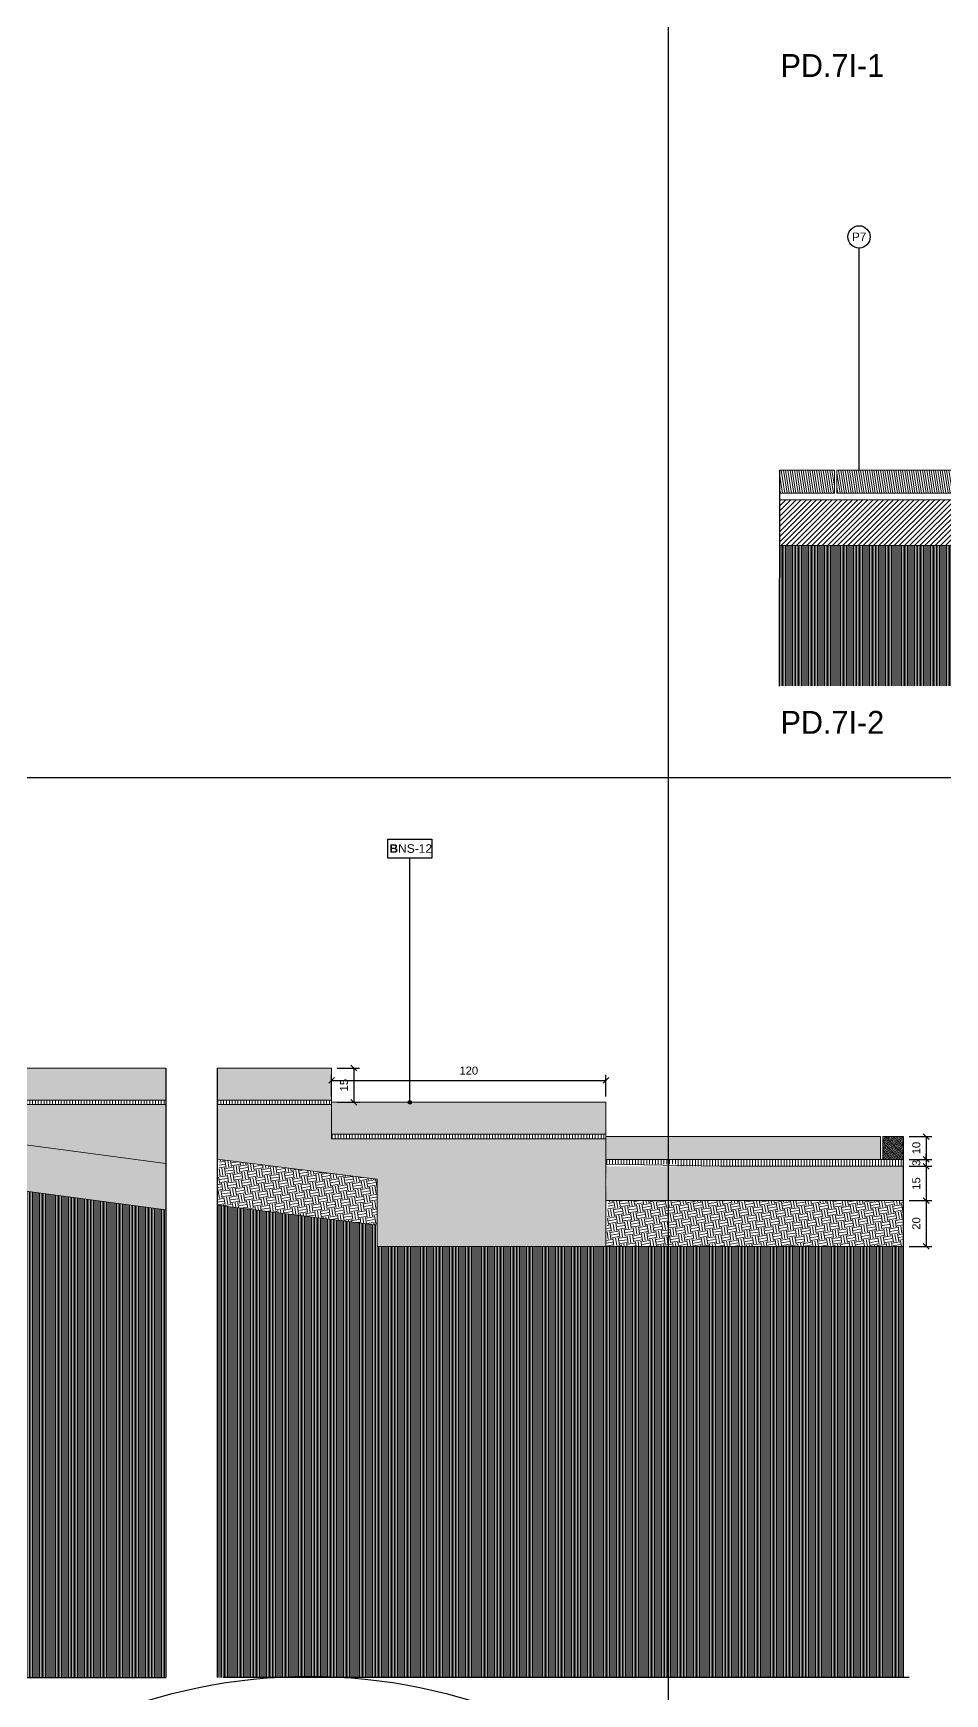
# Model space of a CAD drawing. Header units: metres. Extents: x -325 to 301, y -147 to 149.
# Drawn here: x 79.46 to 83.44, y 29.45 to 36.71 of the extents above; entities that cross this region are included whole.
import ezdxf

# ---------------------------------------------------------------- set-up
doc = ezdxf.new("R2010")
doc.units = ezdxf.units.M
doc.layers.get('Defpoints').update_dxf_attribs({"lineweight": 13})
for name, color, linetype, plot in [('-aux', 50, 'Continuous', False), ('-AUX-QAD', 5, 'Continuous', False), ('00-AUX', 50, 'Continuous', False), ('02-L-AUX', 2, 'Continuous', False)]:
    doc.layers.add(name, color=color, linetype=linetype, plot=plot)
doc.layers.add('0-TX-1_25', color=7, linetype='Continuous', true_color=0x3f4f7f)
for name, color, linetype, lineweight, true_color in [('03-TR-Paviment_07_Precast Concrete Blocks', 7, 'Continuous', 5, 0xe7ddd0), ('03-TR-Paviment_08_Natural Stone Bleachers', 7, 'Continuous', 5, 0xafad9d), ('3-TR sorra granitica', 7, 'Continuous', 0, 0xf2dac9), ('3-TR tot_u', 7, 'Continuous', 5, 0x787878)]:
    doc.layers.add(name, color=color, linetype=linetype, lineweight=lineweight, true_color=true_color)
for name, color, linetype, lineweight in [('1-CM', 7, 'Continuous', 0), ('3-TR Formigó', 252, 'Continuous', 0), ('3-TR Seleccionat', 44, 'Continuous', 0), ('3-TR Tot-u', 37, 'Continuous', 0)]:
    doc.layers.add(name, color=color, linetype=linetype, lineweight=lineweight)
for name, color, linetype in [('1-SECCIÓ', 1, 'Continuous'), ('A-KEYPLAN_HATCH', 7, 'Continuous'), ('A_TEXT_2', 7, 'Continuous')]:
    doc.layers.add(name, color=color, linetype=linetype)
doc.styles.get("Standard").update_dxf_attribs({"font": 'arial.ttf'})
doc.styles.add('x-llegenda materials$0$ENGRAVERS', font='TT0586M.TTF')
doc.dimstyles.new('ISO-25', dxfattribs={"dimtxt": 0.1, "dimasz": 0.1, "dimexe": 0.1, "dimexo": 0.1, "dimgap": 0.1, "dimtad": 1, "dimdec": 0, "dimlfac": 100, "dimzin": 9, "dimtxsty": 'Standard', "dimblk": 'OBLIQUE', "dimcen": 0.1, "dimadec": 0, "dimazin": 0, "dimtfac": 1, "dimtdec": 0, "dimtmove": 0, "dimatfit": 3, "dimldrblk": 'OBLIQUE', "dimfxl": 1, "dimarcsym": 0})
pattern_1 = [(279, (0, -3.897981), (0.0094077314, 0.0014900383), [])]

# ---------------------------------------------------------------- blocks, each defined once
blk = doc.blocks.new('_Oblique')
at = {"color": 0, "lineweight": -2}
blk.add_line((-0.5, -0.5), (0.5, 0.5), dxfattribs=at)
blk = doc.blocks.new('*D1507')
at = {"layer": '0-TX-1_25', "color": 0, "lineweight": -2, "transparency": 16777216}
for p, q in [((125.0709, 30.3796), (124.9763, 30.3796)), ((125.0013, 30.3796), (125.0013, 30.2288)), ((124.9013, 30.2288), (125.0263, 30.2288))]:
    blk.add_line(p, q, dxfattribs=at)
at = {"layer": 'Defpoints', "color": 0, "transparency": 16777216}
for p in [(125.0959, 30.3796), (22.7213, 30.2288), (125.0013, 30.2288)]:
    blk.add_point(p, dxfattribs=at)
at = {"layer": '0-TX-1_25', "color": 0, "lineweight": -2, "transparency": 16777216, "xscale": 0.025, "yscale": 0.025, "zscale": 0.025}
for p, rotation in [((125.0013, 30.3796), 90), ((125.0013, 30.2288), 270)]:
    blk.add_blockref('_Oblique', p, dxfattribs=dict(at, rotation=rotation))
at = {"layer": '0-TX-1_25', "color": 0, "transparency": 16777216, "insert": (124.9584, 30.3042), "char_height": 0.035, "attachment_point": 5, "rotation": 90}
blk.add_mtext('15', dxfattribs=at)
blk = doc.blocks.new('*D1716')
at = {"layer": '0-TX-1_25', "color": 0, "lineweight": -2, "transparency": 16777216}
for p, q in [((22.7944, 30.8407), (22.6694, 30.8407)), ((22.6944, 30.8407), (22.6944, 30.7266)), ((22.7059, 30.7266), (22.6694, 30.7266))]:
    blk.add_line(p, q, dxfattribs=at)
at = {"layer": 'Defpoints', "color": 0, "transparency": 16777216}
for p in [(141.1864, 30.8407), (22.6944, 30.7266), (22.7309, 30.7266)]:
    blk.add_point(p, dxfattribs=at)
at = {"layer": '0-TX-1_25', "color": 0, "lineweight": -2, "transparency": 16777216, "xscale": 0.025, "yscale": 0.025, "zscale": 0.025}
for p, rotation in [((22.6944, 30.8407), 90), ((22.6944, 30.7266), 270)]:
    blk.add_blockref('_Oblique', p, dxfattribs=dict(at, rotation=rotation))
at = {"layer": '0-TX-1_25', "color": 0, "transparency": 16777216, "insert": (22.6518, 30.7837), "char_height": 0.035, "attachment_point": 5, "rotation": 90}
blk.add_mtext('11', dxfattribs=at)
blk = doc.blocks.new('POINT')
at = {"layer": '0-TX-1_25'}
h = blk.add_hatch(dxfattribs=at)
h.set_pattern_fill('ANGLE', color=256)
h.set_pattern_definition([(0, (-83.747, -12.726), (0, 6.985), [5.08, -1.905]), (90, (-83.747, -12.726), (-6.985, 4e-16), [5.08, -1.905])])
edge = h.paths.add_edge_path()
edge.add_arc((0, 0), 0.0075, 0, 360)
h = blk.add_hatch(color=256, dxfattribs=at)
h.dxf.hatch_style = 1
edge = h.paths.add_edge_path()
edge.add_arc((0, 0), 0.0075, 0, 360)
blk.add_circle((0, 0), 0.0075, dxfattribs=at)
blk = doc.blocks.new('hatch keyplan 2')
at = {"layer": 'A-KEYPLAN_HATCH'}
blk.add_lwpolyline([(0, 0.00548), (0.01287, 0.00548), (0.01287, 0), (0, 0)], close=True, dxfattribs=at)
blk = doc.blocks.new('hatch keyplan')
at = {"layer": 'A-KEYPLAN_HATCH'}
blk.add_blockref('hatch keyplan 2', (1.43058, 0.85215), dxfattribs=at)
blk = doc.blocks.new('BNS12')
at = {"layer": 'A-KEYPLAN_HATCH'}
blk.add_blockref('hatch keyplan', (-1.43058, -0.85215), dxfattribs=at)
at = {"layer": 'A_TEXT_2', "insert": (-0.0008, 0.00401), "char_height": 0.0025, "attachment_point": 1}
blk.add_mtext_dynamic_manual_height_columns('\\pi0.00129;{\\fArial|b1|i0|c0|p34;B}NS-12', width=0.0145619, gutter_width=0.015, heights=[0], dxfattribs=at)
blk = doc.blocks.new('*D1988')
at = {"layer": '0-TX-1_25', "color": 0, "lineweight": -2, "transparency": 16777216}
for p, q in [((83.2868, 31.8871), (83.3866, 31.8871)), ((83.3616, 31.8871), (83.3616, 31.7871)), ((83.2868, 31.7871), (83.3866, 31.7871))]:
    blk.add_line(p, q, dxfattribs=at)
at = {"layer": 'Defpoints', "color": 0, "transparency": 16777216}
for p in [(83.2618, 31.8871), (83.2618, 31.7871), (83.3616, 31.7871)]:
    blk.add_point(p, dxfattribs=at)
at = {"layer": '0-TX-1_25', "color": 0, "lineweight": -2, "transparency": 16777216, "xscale": 0.025, "yscale": 0.025, "zscale": 0.025}
for p, rotation in [((83.3616, 31.8871), 90), ((83.3616, 31.7871), 270)]:
    blk.add_blockref('_Oblique', p, dxfattribs=dict(at, rotation=rotation))
at = {"layer": '0-TX-1_25', "color": 0, "transparency": 16777216, "insert": (83.3187, 31.8371), "char_height": 0.035, "attachment_point": 5, "rotation": 90}
blk.add_mtext('10', dxfattribs=at)
blk = doc.blocks.new('*D1989')
at = {"layer": '0-TX-1_25', "color": 0, "lineweight": -2, "transparency": 16777216}
for p, q in [((83.3616, 31.7871), (83.3616, 31.8121)), ((83.2868, 31.7871), (83.3866, 31.7871)), ((83.2868, 31.7571), (83.3866, 31.7571)), ((83.3616, 31.7871), (83.3616, 31.7571)), ((83.3616, 31.7571), (83.3616, 31.7321))]:
    blk.add_line(p, q, dxfattribs=at)
at = {"layer": 'Defpoints', "color": 0, "transparency": 16777216}
for p in [(83.2618, 31.7871), (83.2618, 31.7571), (83.3616, 31.7571)]:
    blk.add_point(p, dxfattribs=at)
at = {"layer": '0-TX-1_25', "color": 0, "lineweight": -2, "transparency": 16777216, "xscale": 0.025, "yscale": 0.025, "zscale": 0.025}
for p, rotation in [((83.3616, 31.7871), 270), ((83.3616, 31.7571), 90)]:
    blk.add_blockref('_Oblique', p, dxfattribs=dict(at, rotation=rotation))
at = {"layer": '0-TX-1_25', "color": 0, "transparency": 16777216, "insert": (83.3187, 31.7721), "char_height": 0.035, "attachment_point": 5, "rotation": 90}
blk.add_mtext('3', dxfattribs=at)
blk = doc.blocks.new('*D1990')
at = {"layer": '0-TX-1_25', "color": 0, "lineweight": -2, "transparency": 16777216}
for p, q in [((83.2868, 31.7571), (83.3866, 31.7571)), ((83.3616, 31.7571), (83.3616, 31.6071)), ((83.2868, 31.6071), (83.3866, 31.6071))]:
    blk.add_line(p, q, dxfattribs=at)
at = {"layer": 'Defpoints', "color": 0, "transparency": 16777216}
for p in [(83.2618, 31.7571), (83.2618, 31.6071), (83.3616, 31.6071)]:
    blk.add_point(p, dxfattribs=at)
at = {"layer": '0-TX-1_25', "color": 0, "lineweight": -2, "transparency": 16777216, "xscale": 0.025, "yscale": 0.025, "zscale": 0.025}
for p, rotation in [((83.3616, 31.7571), 90), ((83.3616, 31.6071), 270)]:
    blk.add_blockref('_Oblique', p, dxfattribs=dict(at, rotation=rotation))
at = {"layer": '0-TX-1_25', "color": 0, "transparency": 16777216, "insert": (83.3187, 31.6821), "char_height": 0.035, "attachment_point": 5, "rotation": 90}
blk.add_mtext('15', dxfattribs=at)
blk = doc.blocks.new('*D1991')
at = {"layer": '0-TX-1_25', "color": 0, "lineweight": -2, "transparency": 16777216}
for p, q in [((83.2868, 31.6071), (83.3866, 31.6071)), ((83.3616, 31.6071), (83.3616, 31.4071)), ((83.2868, 31.4071), (83.3866, 31.4071))]:
    blk.add_line(p, q, dxfattribs=at)
at = {"layer": 'Defpoints', "color": 0, "transparency": 16777216}
for p in [(83.2618, 31.6071), (83.2618, 31.4071), (83.3616, 31.4071)]:
    blk.add_point(p, dxfattribs=at)
at = {"layer": '0-TX-1_25', "color": 0, "lineweight": -2, "transparency": 16777216, "xscale": 0.025, "yscale": 0.025, "zscale": 0.025}
for p, rotation in [((83.3616, 31.6071), 90), ((83.3616, 31.4071), 270)]:
    blk.add_blockref('_Oblique', p, dxfattribs=dict(at, rotation=rotation))
at = {"layer": '0-TX-1_25', "color": 0, "transparency": 16777216, "insert": (83.3187, 31.5071), "char_height": 0.035, "attachment_point": 5, "rotation": 90}
blk.add_mtext('20', dxfattribs=at)
blk = doc.blocks.new('*D1992')
at = {"layer": '0-TX-1_25', "color": 0, "lineweight": -2, "transparency": 16777216}
for p, q in [((80.7618, 32.062), (80.7618, 32.1575)), ((80.7618, 32.1325), (81.9618, 32.1325)), ((81.9618, 32.062), (81.9618, 32.1575))]:
    blk.add_line(p, q, dxfattribs=at)
at = {"layer": 'Defpoints', "color": 0, "transparency": 16777216}
for p in [(81.9618, 32.1325), (80.7618, 32.037), (81.9618, 32.037)]:
    blk.add_point(p, dxfattribs=at)
at = {"layer": '0-TX-1_25', "color": 0, "lineweight": -2, "transparency": 16777216, "xscale": 0.025, "yscale": 0.025, "zscale": 0.025, "rotation": 180}
blk.add_blockref('_Oblique', (80.7618, 32.1325), dxfattribs=at)
at = {"layer": '0-TX-1_25', "color": 0, "lineweight": -2, "transparency": 16777216, "xscale": 0.025, "yscale": 0.025, "zscale": 0.025}
blk.add_blockref('_Oblique', (81.9618, 32.1325), dxfattribs=at)
at = {"layer": '0-TX-1_25', "color": 0, "transparency": 16777216, "insert": (81.3618, 32.1754), "char_height": 0.035, "attachment_point": 5}
blk.add_mtext('120', dxfattribs=at)
blk = doc.blocks.new('*D1993')
at = {"layer": '0-TX-1_25', "color": 0, "lineweight": -2, "transparency": 16777216}
for p, q in [((80.7868, 32.187), (80.8843, 32.187)), ((80.8593, 32.187), (80.8593, 32.037)), ((80.7868, 32.037), (80.8843, 32.037))]:
    blk.add_line(p, q, dxfattribs=at)
at = {"layer": 'Defpoints', "color": 0, "transparency": 16777216}
for p in [(80.7618, 32.187), (80.7618, 32.037), (80.8593, 32.037)]:
    blk.add_point(p, dxfattribs=at)
at = {"layer": '0-TX-1_25', "color": 0, "lineweight": -2, "transparency": 16777216, "xscale": 0.025, "yscale": 0.025, "zscale": 0.025}
for p, rotation in [((80.8593, 32.187), 90), ((80.8593, 32.037), 270)]:
    blk.add_blockref('_Oblique', p, dxfattribs=dict(at, rotation=rotation))
at = {"layer": '0-TX-1_25', "color": 0, "transparency": 16777216, "insert": (80.8164, 32.112), "char_height": 0.035, "attachment_point": 5, "rotation": 90}
blk.add_mtext('15', dxfattribs=at)

msp = doc.modelspace()

# ---------------------------------------------------------------- hatches: boundary and pattern name
at = {"layer": '03-TR-Paviment_07_Precast Concrete Blocks'}
h = msp.add_hatch(dxfattribs=at)
h.set_pattern_fill('ANSI31', color=256, scale=0.003, angle=234)
h.set_pattern_definition(pattern_1)
h.paths.add_polyline_path([(82.7209, 34.8012), (82.7209, 34.7012), (82.9609, 34.7012), (82.9609, 34.8012)])
h = msp.add_hatch(dxfattribs=at)
h.set_pattern_fill('ANSI31', color=256, scale=0.003, angle=234)
h.set_pattern_definition(pattern_1)
h.paths.add_polyline_path([(83.5709, 34.8012), (82.9709, 34.8012), (82.9709, 34.7012), (83.5709, 34.7012)])
h = msp.add_hatch(dxfattribs=at)
h.set_pattern_fill('ANSI31', color=256, scale=0.003, angle=234)
h.set_pattern_definition(pattern_1)
h.paths.add_polyline_path([(82.9709, 34.8012), (82.9709, 34.7012), (83.5451, 34.7012), (83.5451, 34.8012)])
at = {"layer": '03-TR-Paviment_08_Natural Stone Bleachers'}
h = msp.add_hatch(dxfattribs=at)
h.set_pattern_fill('DASH', color=256, scale=0.0011, angle=233, style=0, double=1)
h.set_pattern_definition([(233, (14.9542592, -20.4747397), (0.00068739555, -0.00489107349), [0.0034925, -0.0034925])])
h.paths.add_polyline_path([(80.0378, 32.047), (80.0378, 32.1878), (79.2389, 32.1845), (79.2389, 32.047)])
h = msp.add_hatch(dxfattribs=at)
h.set_pattern_fill('DASH', color=256, scale=0.0011, angle=233, style=0, double=1)
h.set_pattern_definition([(233, (15.6782767, -20.4747397), (0.00068739555, -0.00489107349), [0.0034925, -0.0034925])])
h.paths.add_polyline_path([(80.7618, 32.047), (80.7618, 32.1878), (80.2618, 32.1845), (80.2618, 32.047)])
h = msp.add_hatch(dxfattribs=at)
h.set_pattern_fill('DASH', color=256, scale=0.0011, angle=233, style=0, double=1)
h.set_pattern_definition([(233, (16.4771135, -20.6247397), (0.00068739555, -0.00489107349), [0.0034925, -0.0034925])])
h.paths.add_polyline_path([(80.7618, 31.897), (81.9618, 31.897), (81.9618, 32.037), (80.7618, 32.0345)])
h = msp.add_hatch(dxfattribs=at)
h.set_pattern_fill('DASH', color=256, scale=0.0011, angle=233, style=0, double=1)
h.set_pattern_definition([(233, (17.6771135, -20.7746237), (0.00068739555, -0.00489107349), [0.0034925, -0.0034925])])
h.paths.add_polyline_path([(81.9618, 31.7871), (83.1618, 31.7871), (83.1618, 31.8871), (81.9618, 31.8846)])
h = msp.add_hatch(dxfattribs=at)
h.set_pattern_fill('DASH', color=256, scale=0.0011, angle=233, style=0, double=1)
h.set_pattern_definition([(233, (18.8871135, -20.7746237), (0.00068739555, -0.00489107349), [0.0034925, -0.0034925])])
h.paths.add_polyline_path([(83.1718, 31.7871), (83.2618, 31.7871), (83.2618, 31.8848), (83.1718, 31.8846)])
at = {"layer": '3-TR Formigó'}
h = msp.add_hatch(dxfattribs=at)
h.set_pattern_fill('ANSI31', color=256, scale=0.005, angle=-125.82476, style=0)
h.set_pattern_definition([(45, (534.021722, 185.847213), (-0.01122532015, 0.01122532015), [])])
h.paths.add_polyline_path([(82.7209, 34.6712), (82.7209, 34.4712), (84.8009, 34.4713), (84.8009, 34.6713)])
at = {"layer": '3-TR Seleccionat'}
h = msp.add_hatch(dxfattribs=at)
h.set_pattern_fill('ANSI31', color=256, scale=0.002, angle=45, style=0)
h.set_pattern_definition([(90, (51.7137336, 37.0198044), (-0.00635, 0), [])])
h.paths.add_polyline_path([(84.2008, 34.7012), (84.2008, 34.701), (84.2008, 34.7012)], flags=17)
h.paths.add_polyline_path([(88.1264, 35.068), (88.1264, 34.688), (87.1264, 34.688), (87.1264, 35.1674), (85.8009, 34.725), (85.8009, 33.9021), (84.8009, 33.9021), (84.8009, 34.4123), (84.8004, 34.4123), (84.8009, 34.4712), (82.7209, 34.4712), (82.719, 33.8577), (89.7189, 33.8577), (89.7189, 35.068), (89.6264, 35.068)])
h.paths.add_polyline_path([(88.1264, 35.188), (88.1264, 35.068), (88.1278, 35.188)])
h = msp.add_hatch(dxfattribs=at)
h.set_pattern_fill('ANSI31', color=256, scale=0.002, angle=45, style=0)
h.set_pattern_definition([(90, (-441001.833377, -650806.74597), (-0.00635, 1e-18), [])])
h.paths.add_polyline_path([(75.0907, 32.227), (74.983, 32.227), (74.2389, 30.2469), (75.9307, 30.2469), (75.9387, 29.6469), (72.7389, 29.647), (72.7389, 30.2469), (72.4401, 30.2469), (72.4389, 29.5215), (80.0378, 29.5215), (80.0378, 31.5673)])
h = msp.add_hatch(dxfattribs=at)
h.set_pattern_fill('ANSI31', color=256, scale=0.002, angle=225)
h.set_pattern_definition([(270, (7.675238, -4.818903), (0.00635, -9e-19), [])])
h.paths.add_polyline_path([(81.9618, 31.4071), (80.9618, 31.4071), (80.9618, 31.4993), (80.2618, 31.5867), (80.2618, 29.5215), (83.2618, 29.5215), (83.2618, 30.7569), (83.2618, 30.8869), (83.2618, 31.4071)])
at = {"layer": '3-TR sorra granitica'}
h = msp.add_hatch(dxfattribs=at)
h.set_pattern_fill('LINE', color=256, scale=0.1, angle=54.36802, style=0)
h.set_pattern_definition([(90.014497, (104.50209, 240.237788), (-0.0124999996, -3.1627e-06), [])])
h.paths.add_polyline_path([(79.2389, 32.047), (79.2389, 32.027), (79.5489, 32.027), (79.5489, 32.047)])
h.paths.add_polyline_path([(80.0378, 32.027), (80.0378, 32.047), (79.5452, 32.047), (79.5487, 32.027)])
h = msp.add_hatch(dxfattribs=at)
h.set_pattern_fill('LINE', color=256, scale=0.1, angle=54.36802, style=0)
h.set_pattern_definition([(90.014497, (105.524944, 240.227788), (-0.0124999996, -3.1627e-06), [])])
h.paths.add_polyline_path([(80.2618, 32.047), (80.2618, 32.027), (80.5718, 32.027), (80.5718, 32.047)])
h.paths.add_polyline_path([(80.7618, 32.027), (80.7618, 32.047), (80.568, 32.047), (80.5715, 32.027)])
h = msp.add_hatch(dxfattribs=at)
h.set_pattern_fill('LINE', color=256, scale=0.1, angle=54.36802, style=0)
h.set_pattern_definition([(90.014497, (106.024944, 240.087788), (-0.0124999996, -3.1627e-06), [])])
h.paths.add_polyline_path([(80.7618, 31.897), (80.7618, 31.877), (81.0718, 31.877), (81.0718, 31.897)])
h.paths.add_polyline_path([(81.9618, 31.877), (81.9618, 31.897), (81.068, 31.897), (81.0715, 31.877)])
h = msp.add_hatch(dxfattribs=at)
h.set_pattern_fill('LINE', color=256, scale=0.1, angle=54.36802, style=0)
h.set_pattern_definition([(90.014497, (107.224944, 239.977904), (-0.0124999996, -3.1627e-06), [])])
h.paths.add_polyline_path([(81.9618, 31.7871), (81.9618, 31.7671), (82.2718, 31.7671), (82.2718, 31.7871)])
h.paths.add_polyline_path([(83.2618, 31.7571), (83.2618, 31.7871), (82.268, 31.7872), (82.2715, 31.7571)])
at = {"layer": '3-TR Tot-u'}
h = msp.add_hatch(dxfattribs=at)
h.set_pattern_fill('EARTH', color=256, scale=0.005, angle=-80.30207, style=0)
h.set_pattern_definition([(279.69793, (73.654043, 32.357727), (0.03664469, -0.02594787), [0.03175, -0.03175]), (279.69793, (73.66578, 32.359732), (0.03664469, -0.02594787), [0.03175, -0.03175]), (279.69793, (73.677515, 32.361738), (0.03664469, -0.02594787), [0.03175, -0.03175]), (9.69793, (73.682096, 32.358495), (0.02594787, 0.03664469), [0.03175, -0.03175]), (9.69793, (73.684102, 32.34676), (0.02594787, 0.03664469), [0.03175, -0.03175]), (9.69793, (73.686107, 32.335022), (0.02594787, 0.03664469), [0.03175, -0.03175])])
h.paths.add_polyline_path([(75.1017, 32.427), (74.4389, 32.427), (74.4389, 32.227), (75.0907, 32.227), (80.0378, 31.5673), (80.0378, 31.7691)])
h = msp.add_hatch(dxfattribs=at)
h.set_pattern_fill('EARTH', color=256, scale=0.005, angle=-80.30207, style=0)
h.set_pattern_definition([(279.698, (80.176898, 31.537223), (0.0366447, -0.0259479), [0.03175, -0.03175]), (279.698, (80.188634, 31.53923), (0.0366447, -0.0259479), [0.03175, -0.03175]), (279.698, (80.20037, 31.541234), (0.0366447, -0.0259479), [0.03175, -0.03175]), (9.698, (80.20495, 31.53799), (0.0259479, 0.0366447), [0.03175, -0.03175]), (9.698, (80.206956, 31.526255), (0.0259479, 0.0366447), [0.03175, -0.03175]), (9.698, (80.208962, 31.51452), (0.0259479, 0.0366447), [0.03175, -0.03175])])
h.paths.add_polyline_path([(80.9618, 31.4993), (80.9618, 31.7008), (80.2722, 31.7867), (80.2618, 31.5867)])
h = msp.add_hatch(dxfattribs=at)
h.set_pattern_fill('EARTH', color=256, scale=0.005, angle=-80.30207, style=0)
h.set_pattern_definition([(279.698, (81.876898, 31.357607), (0.0366447, -0.0259479), [0.03175, -0.03175]), (279.698, (81.888634, 31.359612), (0.0366447, -0.0259479), [0.03175, -0.03175]), (279.698, (81.90037, 31.361618), (0.0366447, -0.0259479), [0.03175, -0.03175]), (9.698, (81.90495, 31.358375), (0.0259479, 0.0366447), [0.03175, -0.03175]), (9.698, (81.906956, 31.34664), (0.0259479, 0.0366447), [0.03175, -0.03175]), (9.698, (81.908962, 31.334902), (0.0259479, 0.0366447), [0.03175, -0.03175])])
h.paths.add_polyline_path([(83.2618, 31.4071), (83.2618, 31.6071), (81.9722, 31.6071), (81.9618, 31.4071)])
at = {"layer": '3-TR tot_u'}
h = msp.add_hatch(dxfattribs=at)
h.set_pattern_fill('AR-CONC', color=256, scale=0.00025, angle=90.58726)
h.set_pattern_definition([(140.58726, (50.456004, -47.14243), (0.003517739, 0.045584617), [0.0047625, -0.0523875]), (85.58726, (50.456004, -47.14243), (-0.047671396, -0.00929995), [0.00381, -0.041910146]), (191.038706, (50.456297, -47.13863), (-0.044153655, 0.036284667), [0.004047502, -0.04452256]), (136.77146, (50.443304, -47.14256), (0.009815427, 0.06787393), [0.00714375, -0.07858125]), (187.22282, (50.44412, -47.1369), (-0.0624616, 0.05871392), [0.006071256, -0.0667839]), (81.77141, (50.443304, -47.14256), (-0.0624616, 0.05871392), [0.00571499, -0.062864933]), (111.58726, (50.446414, -47.136177), (0.025176465, 0.038163648), [0.0047625, -0.0523875]), (56.58726, (50.446414, -47.136177), (-0.046202932, 0.01497774), [0.00381, -0.04191]), (162.038706, (50.44851, -47.132997), (-0.021026467, 0.053141386), [0.004047502, -0.044522484]), (128.08726, (50.456004, -47.142429), (-0.0211455635, 0.0005554494), [0, -0.041402, 0, -0.042545, 0, -0.04206875]), (98.08726, (50.456004, -47.14243), (-0.0252150445, 0.016447339), [0, -0.024257, 0, -0.0404495, 0, -0.01603375]), (58.08726, (50.456149, -47.156589), (0.0010846783, 0.0339105474), [0, -0.015875, 0, -0.04953, 0, -0.0657225]), (48.08726, (50.456214, -47.162938), (-0.00673585, 0.036965198), [0, -0.0206375, 0, -0.032893, 0, -0.0466725])])
h.paths.add_polyline_path([(73.7389, 32.227), (74.4389, 32.227), (74.4389, 32.427), (75.104, 32.427), (80.0378, 31.7691), (80.0378, 32.027), (79.2389, 32.027), (79.2389, 32.187), (78.0389, 32.187), (78.0389, 32.347), (76.8389, 32.347), (76.8389, 32.507), (75.6389, 32.507), (75.6389, 32.667), (74.4389, 32.667), (74.4389, 32.847), (73.7389, 32.827)])
h = msp.add_hatch(dxfattribs=at)
h.set_pattern_fill('AR-CONC', color=256, scale=0.0002, angle=90.26641)
h.set_pattern_definition([(140.2664143104, (269981.061725, -738389.25733), (0.0030183585511, 0.0364513625844), [0.00381, -0.04191]), (85.2664143104, (269981.061725, -738389.25733), (-0.0381781810675, -0.0072262829332), [0.003048, -0.033528116834]), (190.7178590104, (269981.061977, -738389.254293), (-0.0351598209585, 0.0292250795622), [0.00323800176, -0.03561804892]), (136.4506143104, (269981.051565, -738389.25738), (0.0081562825582, 0.0542543196878), [0.005715, -0.062865]), (186.9019719204, (269981.052245, -738389.252857), (-0.049705465848, 0.047250217616), [0.004857004628, -0.053427121632]), (81.45056548, (269981.051565, -738389.25738), (-0.0497054658455, 0.0472502176188), [0.004571993414, -0.050291946384]), (111.2664143104, (269981.054082, -738389.252286), (0.0203118235131, 0.0304176527954), [0.00381, -0.04191]), (56.2664143104, (269981.05408, -738389.252286), (-0.0368946682902, 0.0121889849718), [0.003048, -0.033528]), (161.7178593104, (269981.055774, -738389.24975), (-0.016582844967, 0.0426066376987), [0.00323800176, -0.03561798752]), (127.7664143104, (269981.061725, -738389.257331), (-0.0169136972324, 0.00053908133522), [0, -0.0331216, 0, -0.034036, 0, -0.033655]), (97.7664143104, (269981.061725, -738389.25733), (-0.02009803784808, 0.0132706243038), [0, -0.0194056, 0, -0.0323596, 0, -0.012827]), (57.7664143104, (269981.061778, -738389.268659), (0.00101964285024, 0.02712315336895), [0, -0.0127, 0, -0.039624, 0, -0.052578]), (47.7664143104, (269981.061801, -738389.27374), (-0.0052229971542, 0.0296018704426), [0, -0.01651, 0, -0.0263144, 0, -0.037338])])
h.paths.add_polyline_path([(80.9618, 31.7008), (80.9618, 31.4071), (81.9618, 31.4071), (81.9618, 31.877), (80.7618, 31.877), (80.7618, 32.027), (80.2664, 32.027), (80.2618, 31.7867)])
h = msp.add_hatch(dxfattribs=at)
h.set_pattern_fill('AR-CONC', color=256, scale=0.0002, angle=90.26641)
h.set_pattern_definition([(140.2664143104, (269982.761725, -738389.436947), (0.0030183585511, 0.0364513625844), [0.00381, -0.04191]), (85.2664143104, (269982.761725, -738389.436947), (-0.0381781810675, -0.0072262829332), [0.003048, -0.033528116834]), (190.7178590104, (269982.761977, -738389.43391), (-0.0351598209585, 0.0292250795622), [0.00323800176, -0.03561804892]), (136.4506143104, (269982.751565, -738389.436994), (0.0081562825582, 0.0542543196878), [0.005715, -0.062865]), (186.9019719204, (269982.752245, -738389.432473), (-0.049705465848, 0.047250217616), [0.004857004628, -0.053427121632]), (81.45056548, (269982.751565, -738389.436994), (-0.0497054658455, 0.0472502176188), [0.004571993414, -0.050291946384]), (111.2664143104, (269982.754082, -738389.431902), (0.0203118235131, 0.0304176527954), [0.00381, -0.04191]), (56.2664143104, (269982.75408, -738389.431902), (-0.0368946682902, 0.0121889849718), [0.003048, -0.033528]), (161.7178593104, (269982.755774, -738389.429368), (-0.016582844967, 0.0426066376987), [0.00323800176, -0.03561798752]), (127.7664143104, (269982.761725, -738389.436947), (-0.0169136972324, 0.00053908133522), [0, -0.0331216, 0, -0.034036, 0, -0.033655]), (97.7664143104, (269982.761725, -738389.436947), (-0.02009803784808, 0.0132706243038), [0, -0.0194056, 0, -0.0323596, 0, -0.012827]), (57.7664143104, (269982.761778, -738389.448275), (0.00101964285024, 0.02712315336895), [0, -0.0127, 0, -0.039624, 0, -0.052578]), (47.7664143104, (269982.761801, -738389.453355), (-0.0052229971542, 0.0296018704426), [0, -0.01651, 0, -0.0263144, 0, -0.037338])])
h.paths.add_polyline_path([(83.2618, 31.6071), (83.2618, 31.7553), (81.9618, 31.7571), (81.9664, 31.6883), (81.9618, 31.6071)])

# ---------------------------------------------------------------- linework, layer by layer
at = {"layer": '-aux'}
for points in [[(82.2345, 3.4567), (82.2345, 133.4567)], [(12.2345, 33.4567), (142.2345, 33.4567)]]:
    msp.add_lwpolyline(points, dxfattribs=at)
at = {"layer": '-AUX-QAD'}
for centre, radius in [((86.2406, 39.053), 3.0579), ((80.6643, 27.1309), 2.3962)]:
    msp.add_circle(centre, radius, dxfattribs=at)
at = {"layer": '0-TX-1_25'}
for points in [[(83.068, 34.8012), (83.068, 35.7725)], [(81.1043, 32.037), (81.1043, 33.1052)]]:
    msp.add_lwpolyline(points, dxfattribs=at)
msp.add_circle((83.0684, 35.8211), 0.0486, dxfattribs=at)
at = {"layer": '00-AUX'}
msp.add_lwpolyline([(72.4389, 29.5215), (80.0378, 29.5215)], dxfattribs=at)
at = {"layer": '02-L-AUX'}
msp.add_lwpolyline([(83.2878, 29.5215), (80.2878, 29.5215)], dxfattribs=at)
at = {"layer": '1-CM'}
msp.add_line((84.2019, 34.6712), (82.7209, 34.6712), dxfattribs=at)
for points in [[(82.9609, 34.8012), (82.7209, 34.8012), (82.7209, 34.7012), (82.9609, 34.7012), (82.9609, 34.8012)], [(83.5709, 34.8012), (82.9709, 34.8012), (82.9709, 34.7012), (83.5709, 34.7012), (83.5709, 34.8012)], [(75.104, 32.427), (80.0378, 31.7691)], [(75.0907, 32.227), (80.0378, 31.5673)], [(80.0378, 32.047), (79.2389, 32.047), (79.2389, 32.187), (80.0378, 32.187)], [(80.0378, 32.047), (79.2389, 32.047), (79.2389, 32.027), (79.7389, 32.027), (80.0378, 32.027)], [(81.9618, 31.877), (81.9618, 31.4071), (80.9618, 31.4071), (80.9618, 31.7008), (80.2618, 31.7882)], [(83.2618, 31.7871), (83.1718, 31.7871), (83.1718, 31.8871), (83.2618, 31.8871)], [(80.9618, 31.4993), (80.2618, 31.5867)], [(81.9618, 31.6071), (83.2618, 31.6071)], [(81.9618, 31.4071), (83.2618, 31.4071)]]:
    msp.add_lwpolyline(points, dxfattribs=at)
for points in [[(82.7209, 34.6712), (82.7209, 34.4712), (84.8009, 34.4712), (84.8009, 34.6712)], [(80.2618, 32.187), (80.7618, 32.187), (80.7618, 32.047), (80.2618, 32.047)], [(80.7618, 32.047), (80.7618, 32.027), (80.2618, 32.027), (80.2618, 32.047)], [(80.7618, 32.037), (81.9618, 32.037), (81.9618, 31.897), (80.7618, 31.897)], [(81.2618, 31.877), (81.9618, 31.877), (81.9618, 31.887), (81.9618, 31.897), (80.7618, 31.897), (80.7618, 31.877)], [(81.9618, 31.8871), (83.1618, 31.8871), (83.1618, 31.7871), (81.9618, 31.7871)], [(82.4618, 31.7571), (83.2618, 31.7571), (83.2618, 31.7771), (83.2618, 31.7871), (81.9618, 31.7871), (81.9618, 31.7671)]]:
    msp.add_lwpolyline(points, close=True, dxfattribs=at)
at = {"layer": '1-SECCIÓ'}
for p, q in [((82.7209, 34.8012), (82.7189, 33.8565)), ((80.0378, 32.187), (80.0378, 29.5215)), ((80.2618, 32.187), (80.2618, 29.5215)), ((83.2618, 31.8871), (83.2618, 29.5215))]:
    msp.add_line(p, q, dxfattribs=at)

# ---------------------------------------------------------------- block references
at = {"xscale": 14.99999999999981, "yscale": 14.99999999999981, "zscale": 14.99999999999981}
msp.add_blockref('BNS12', (81.0077, 33.1052), dxfattribs=at)
at = {"layer": '0-TX-1_25'}
msp.add_blockref('POINT', (81.1043, 32.037), dxfattribs=at)

# ---------------------------------------------------------------- texts
at = {"layer": '-aux', "char_height": 0.1, "width": 19.210099, "attachment_point": 1, "style": 'x-llegenda materials$0$ENGRAVERS'}
for s, insert in [('PD.7I-1', (82.7248, 36.6204)), ('PD.7I-2', (82.7248, 33.7483))]:
    msp.add_mtext(s, dxfattribs=dict(at, insert=insert))
at = {"layer": '0-TX-1_25', "insert": (83.038, 35.965), "char_height": 0.0375, "width": 1.92101, "attachment_point": 1, "style": 'x-llegenda materials$0$ENGRAVERS'}
msp.add_mtext('\\P\\PP7', dxfattribs=at)

# ---------------------------------------------------------------- dimensions: what is measured, and where the dimension line sits
at = {"layer": '0-TX-1_25'}
dim = msp.add_linear_dim(base=(81.9618, 32.1325), p1=(80.7618, 32.037), p2=(81.9618, 32.037), dimstyle='ISO-25', override={"dimtxt": 0.035, "dimasz": 0.025, "dimexe": 0.025, "dimexo": 0.025, "dimgap": 0.025, "dimblk1": 'Oblique', "dimblk2": 'Oblique', "dimsah": 1, "dimfxl": 0.1, "dimfxlon": 1, "dimarcsym": 1}, dxfattribs=at)
dim.commit()
dim.dimension.update_dxf_attribs({"geometry": '*D1992', "text_midpoint": (81.3618, 32.1754)})
for base, p1, p2, picture, middle in [((80.8593, 32.037), (80.7618, 32.187), (80.7618, 32.037), '*D1993', (80.8164, 32.112)), ((83.3616, 31.7871), (83.2618, 31.8871), (83.2618, 31.7871), '*D1988', (83.3187, 31.8371)), ((83.3616, 31.6071), (83.2618, 31.7571), (83.2618, 31.6071), '*D1990', (83.3187, 31.6821)), ((83.3616, 31.4071), (83.2618, 31.6071), (83.2618, 31.4071), '*D1991', (83.3187, 31.5071)), ((22.6944, 30.7266), (141.1864, 30.8407), (22.7309, 30.7266), '*D1716', (22.6518, 30.7837)), ((125.0013, 30.2288), (125.0959, 30.3796), (22.7213, 30.2288), '*D1507', (124.9584, 30.3042))]:
    dim = msp.add_linear_dim(base=base, p1=p1, p2=p2, angle=90, dimstyle='ISO-25', override={"dimtxt": 0.035, "dimasz": 0.025, "dimexe": 0.025, "dimexo": 0.025, "dimgap": 0.025, "dimblk1": 'Oblique', "dimblk2": 'Oblique', "dimsah": 1, "dimfxl": 0.1, "dimfxlon": 1, "dimarcsym": 1}, dxfattribs=at)
    dim.commit()
    dim.dimension.update_dxf_attribs({"geometry": picture, "text_midpoint": middle})
dim = msp.add_linear_dim(base=(83.3616, 31.7571), p1=(83.2618, 31.7871), p2=(83.2618, 31.7571), angle=90, dimstyle='ISO-25', override={"dimtxt": 0.035, "dimasz": 0.025, "dimexe": 0.025, "dimexo": 0.025, "dimgap": 0.025, "dimblk1": 'Oblique', "dimblk2": 'Oblique', "dimsah": 1, "dimfxl": 0.1, "dimfxlon": 1, "dimarcsym": 1}, dxfattribs=at)
dim.commit()
dim.dimension.update_dxf_attribs({"geometry": '*D1989', "text_midpoint": (83.3616, 31.7721), "dimtype": 160})

doc.saveas('drawing.dxf')
